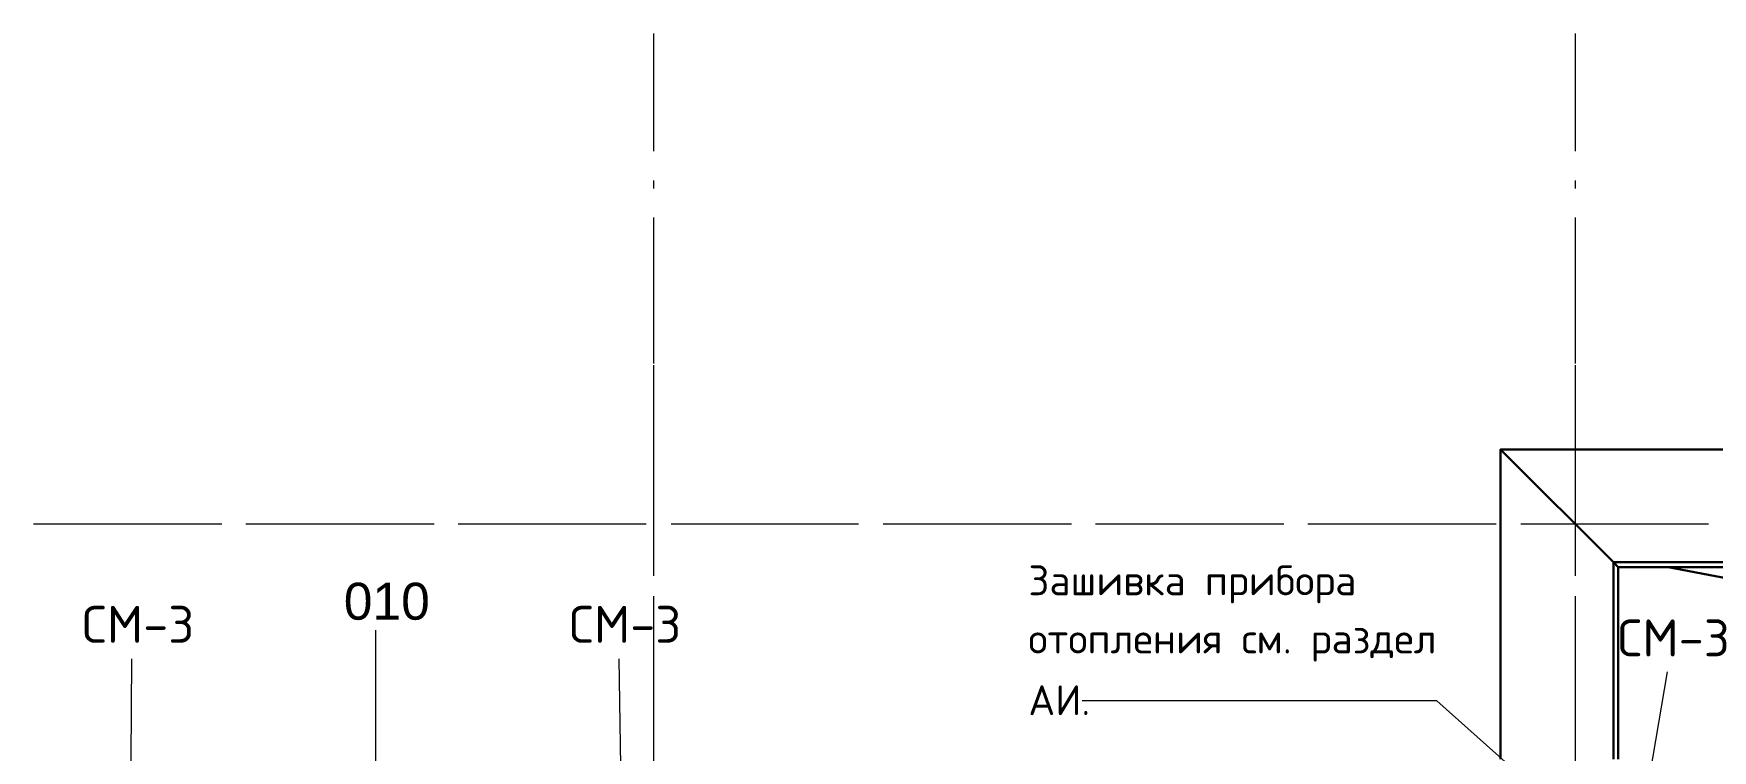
# Model space of a CAD drawing. Header units: millimetres. Extents: x -84737 to 172119, y -43083 to 59399.
# Drawn here: x 113761 to 125243, y 54497 to 59399 of the extents above; entities that cross this region are included whole.
import ezdxf

# ---------------------------------------------------------------- set-up
doc = ezdxf.new("R2010")
doc.units = ezdxf.units.MM
doc.layers.add('PDF _Геометрия', color=7, linetype='Continuous')
doc.layers.add('PDF _Текст', color=7, linetype='Continuous')
doc.styles.add('PDF GOSTCommon', font='arial.ttf')
doc.styles.add('PDF ISOCPEUR', font='isocpeur.ttf')

msp = doc.modelspace()

# ---------------------------------------------------------------- linework, layer by layer
at = {"layer": 'PDF _Геометрия', "lineweight": 9}
for points in [[(118003, 58594), (118003, 59399)], [(124306, 58594), (124306, 59399)], [(118003, 58340), (118003, 58395)], [(124306, 58340), (124306, 58395)], [(118003, 57142), (118003, 58141)], [(124306, 57142), (124306, 58141)], [(118003, 56004), (118003, 57130)], [(124306, 56004), (124306, 57130)], [(118003, 56888), (118003, 56943)], [(124306, 56888), (124306, 56943)], [(118003, 55690), (118003, 56689)], [(124306, 55690), (124306, 56689)], [(113761, 56046), (114760, 56046)], [(113795, 56046), (113846, 56046)], [(114045, 56046), (115048, 56046)], [(114959, 56046), (115014, 56046)], [(115213, 56046), (116212, 56046)], [(115247, 56046), (115298, 56046)], [(115501, 56046), (116500, 56046)], [(116415, 56046), (116466, 56046)], [(116665, 56046), (117668, 56046)], [(116699, 56046), (116754, 56046)], [(116953, 56046), (117952, 56046)], [(117867, 56046), (117918, 56046)], [(118121, 56046), (119120, 56046)], [(118151, 56046), (118206, 56046)], [(118405, 56046), (119404, 56046)], [(119319, 56046), (119374, 56046)], [(119573, 56046), (120572, 56046)], [(119607, 56046), (119658, 56046)], [(119857, 56046), (120860, 56046)], [(120771, 56046), (120826, 56046)], [(121025, 56046), (122024, 56046)], [(121059, 56046), (121110, 56046)], [(121313, 56046), (122312, 56046)], [(122227, 56046), (122278, 56046)], [(122477, 56046), (123480, 56046)], [(122511, 56046), (122566, 56046)], [(122765, 56046), (123764, 56046)], [(123679, 56046), (123730, 56046)], [(123933, 56046), (124932, 56046)], [(123963, 56046), (124018, 56046)], [(124217, 56046), (125216, 56046)], [(125131, 56046), (125186, 56046)], [(118003, 55754), (118003, 55805)], [(124306, 55754), (124306, 55805)], [(118003, 54552), (118003, 55551)], [(118003, 55436), (118003, 55487)], [(124306, 54552), (124306, 55551)], [(124306, 55436), (124306, 55487)], [(116102, 54255), (116102, 55318)], [(118003, 54234), (118003, 55237)], [(124306, 54234), (124306, 55237)], [(114426, 54095), (114434, 55123)], [(117783, 54095), (117766, 55123)], [(124776, 54095), (124937, 55034)], [(124611, 53718), (123358, 54835), (120932, 54835)]]:
    msp.add_lwpolyline(points, dxfattribs=at)
at = {"layer": 'PDF _Геометрия', "lineweight": 30}
for points in [[(137695, 39677), (137695, 39656), (137670, 39656), (137356, 39656), (137356, 40557), (137670, 40557), (137695, 40557), (137695, 40536), (137699, 40536), (144015, 40536), (143985, 40566), (143240, 41311), (143985, 40566), (144015, 40536), (144015, 56554), (143985, 56524), (143240, 55784), (143985, 56524), (144015, 56554), (123794, 56554), (123823, 56524), (124568, 55784)], [(123794, 54437), (123794, 56554), (123823, 56524), (124568, 55784), (124568, 54437)], [(124598, 55750), (124568, 55784), (143240, 55784), (143211, 55750), (124598, 55750), (124598, 54437)]]:
    msp.add_lwpolyline(points, dxfattribs=at)
msp.add_lwpolyline([(124941, 55750), (132158, 54378)], close=True, dxfattribs=at)

# ---------------------------------------------------------------- texts
at = {"layer": 'PDF _Текст', "attachment_point": 4}
for s, insert, char_height, style in [('Зашивка прибора', (120565, 55632), 204.43, 'PDF ISOCPEUR'), ('010', (115883, 55515), 252.5, 'PDF GOSTCommon'), ('СМ-3', (114093, 55359), 252.4, 'PDF ISOCPEUR'), ('СМ-3', (117424, 55359), 252.4, 'PDF ISOCPEUR'), ('СМ-3', (124595, 55266), 252.4, 'PDF ISOCPEUR'), ('отопления см. раздел', (120565, 55234), 204.43, 'PDF ISOCPEUR'), ('АИ.', (120565, 54840), 204.4, 'PDF ISOCPEUR')]:
    msp.add_mtext(s, dxfattribs=dict(at, insert=insert, char_height=char_height, style=style))

doc.saveas('drawing.dxf')
